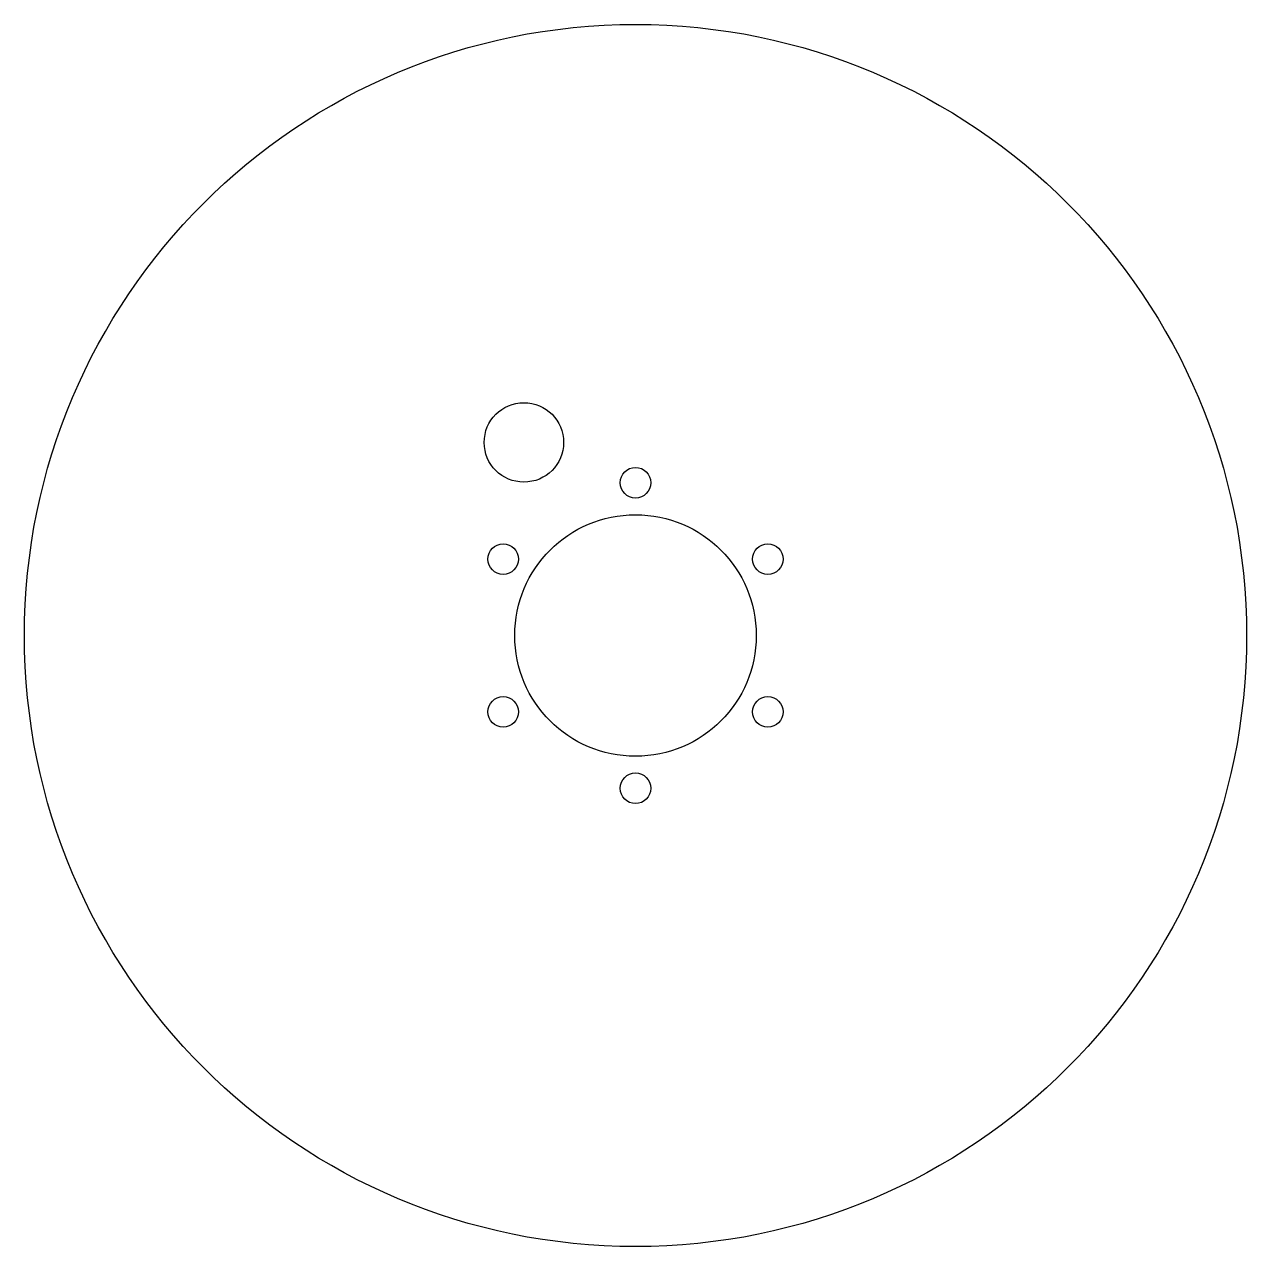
# Model space of a CAD drawing. Header units: inches. Extents: x -5 to 5, y -5 to 5.
import ezdxf

# ---------------------------------------------------------------- set-up
doc = ezdxf.new("R2010")
doc.units = ezdxf.units.IN
doc.header["$MEASUREMENT"] = 0

msp = doc.modelspace()

# ---------------------------------------------------------------- linework, layer by layer
at = {"linetype": 'Continuous', "lineweight": 25}
for centre, radius in [((0, 0), 5), ((-0.913, 1.58), 0.325), ((0, 1.25), 0.125), ((0, 0), 0.988), ((-1.083, 0.625), 0.125), ((1.083, 0.625), 0.125), ((1.083, -0.625), 0.125), ((-1.083, -0.625), 0.125), ((0, -1.25), 0.125)]:
    msp.add_circle(centre, radius, dxfattribs=at)

doc.saveas('drawing.dxf')
